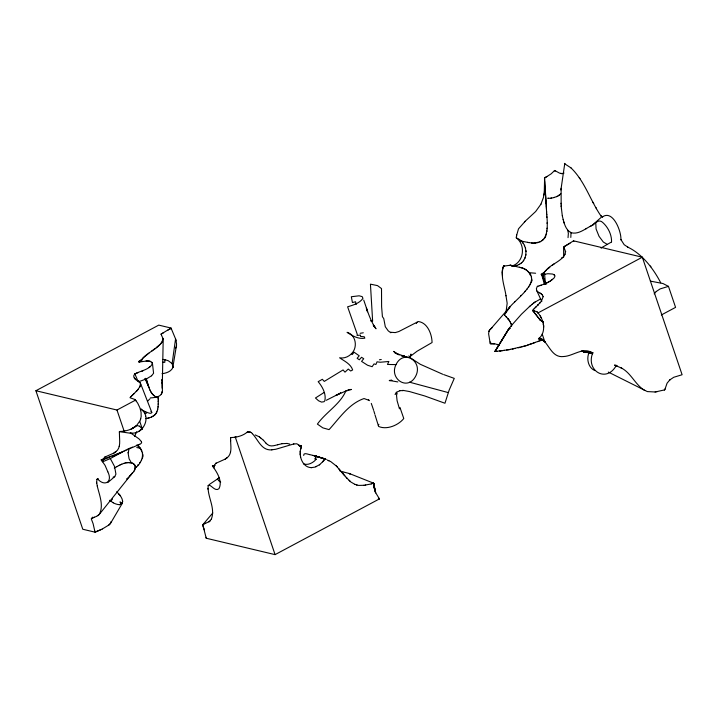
<?xml version="1.0" encoding="UTF-8"?>
<svg xmlns="http://www.w3.org/2000/svg" width="718" height="718" viewBox="0 0 718 718"><rect width="100%" height="100%" fill="white"/><g stroke="black" fill="none" stroke-linecap="round" stroke-linejoin="round"><path stroke-width="1.08" d="M96.535 516.377L99.228 514.474L132.292 473.126C137.174 469.608 135.738 461.862 129.204 462.634M141.787 409.87C151.821 417.643 142.406 435.682 130.218 432.846M154.864 414.878C159.288 410.104 158.059 402.942 158.175 397M158.256 401.703L158.256 401.03M546.335 206.201C546.38 219.196 552.806 245.161 531.455 242.962M562.302 215.786L561.162 206.272L561.117 188.304M544.54 181.771L544.531 178.252M544.54 180.415L544.54 179.877M544.28 192.011L544.54 181.196L546.506 209.521M544.54 179.59L544.54 179.114M544.531 183.072L544.531 182.39M611.548 242.002C611.781 234.903 608.343 227.768 603.228 222.939C598.435 217.814 595.096 224.249 590.851 226.044C584.775 229.006 578.439 234.642 571.277 232.74C566.17 230.37 564.447 224.501 563.163 219.457M620.899 239.561C621.438 231.681 613.325 210.257 603.039 216.504M119.52 436.715L119.385 432.191A7.431 3.213 61.9 0 1 119.403 431.769L119.744 431.473C125.65 431.356 132.22 429.651 136.591 425.532M230.649 440.861L230.586 438.599M136.716 445.034C146.212 450.707 142.918 462.85 134.796 468.333M303.705 455.472C303.328 452.223 307.995 454.306 309.566 454.584M522.291 267.94C545.509 278.234 518.917 296.57 510.166 306.604L489.057 330.899L488.617 333.807L490.259 343.734L495.33 343.922L499.324 345.259M150.349 397.907C156.533 397.539 163.794 396.542 162.25 388.133L163.201 338.95L161.496 335.234M560.893 189.983L564.725 163.83L570.99 167.886M162.25 388.133L161.891 379.463M563.89 247.782C570.711 258.247 551.038 263.425 546.165 270.21M143.017 455.454L143.035 454.682M230.586 438.59L230.595 438.276A7.431 3.213 61.9 0 1 230.613 437.845L230.963 437.549C236.859 437.441 243.438 435.736 247.8 431.608M531.894 279.105L531.841 280.603M374.931 490.843L373.62 483.07L375.747 492.943M162.842 359.404L164.898 359.655L164.799 362.357L162.968 362.132M570.819 237.425L571.007 232.856M158.22 404.387L158.247 403.713M547.08 228.818L547.107 228.136M142.99 456.181L142.882 456.935M506.002 295.843C504.682 286.249 500.006 275.694 503.65 266.118L510.202 265.265L514.33 266.1M119.385 432.182L119.412 431.68L131.197 433.34M230.595 438.258L230.622 437.756M345.986 390.646C340.467 404.108 325.873 412.213 317.392 424.096L322.822 427.856L329.077 429.624C339.434 418.19 348.984 403.633 364.062 398.544L368.388 400.141L368.406 399.513L369.465 400.68M568.037 237.631L568.369 233.368L567.723 230.334M409.888 357.636L410.92 354.073L410.884 355.922L417.05 351.237L432.065 342.54C431.949 334.31 427.569 322.606 418.316 321.538L398.849 331.528L395.268 332.596L390.547 332.263M311.459 467.642C303.876 467.66 299.962 459.143 300.115 452.528C299.702 449.477 303.696 445.277 298.832 445.142M544.271 192.029L543.454 197.441L540.896 204.253M592.763 352.852C585.511 370.291 606.1 383.69 616.304 365.498M516.359 237.891L516.682 234.939M544.073 193.851L543.885 195.152M507.662 318.379L508.595 319.483L504.458 314.888L510.166 306.604M546.963 230.882L546.883 231.51M300.205 451.55L300.142 452.044M158.023 407.088L158.113 406.433M102.153 460.05L104.972 457.016L113.947 453.031A41.097 17.779 61.9 0 1 115.804 451.748C120.66 448.274 119.655 441.633 119.502 436.427M212.357 465.91L213.973 466L215.696 463.397L225.165 459.116A41.097 17.779 61.9 0 1 227.014 457.833C232.372 453.83 230.657 446.434 230.64 440.646M300.447 449.603L300.725 448.66M161.927 392.163L161.999 391.651M161.999 373.719C166.109 373.198 171.396 371.619 173.002 367.203L172.132 363.622L175.56 338.896L171.028 328.045L158.75 325.119L35.9 390.727L82.785 529.247L95.027 532.164L102.144 529.103M128.343 452.807L128.8 449.54M172.984 366.351L172.805 367.616L176.511 345.098M531.733 281.384L531.841 280.639M141.536 361.477L141.94 359.395M546.604 284.086C544.091 283.781 545.411 266.943 543.194 274.438L543.903 273.037L541.543 274.806L547.87 273.711L552.519 274.043L554.036 274.671L554.915 276.475L553.883 278.234L549.746 281.357L543.84 284.274L537.827 286.231M516.619 235.378L518.513 228.827L525.181 221.297M516.377 236.608L516.377 237.963C526.016 245.009 523.853 262.429 512.06 265.983M502.268 270.776L502.367 270.192M541.794 301.623L536.624 290.332L536.427 288.6M135.415 467.194L135.19 468.307M655.094 392.019L664.778 389.838L667.067 383.206L669.849 379.867L673.753 377.273L682.1 374.733L642.323 257.206L573.511 240.826L563.621 247.154L563.63 257.179M536.409 288.717L537.244 286.437L537.97 286.195M525.818 255.33L525.971 254.576M502.412 269.923L502.528 269.376M213.892 467.885L214.565 465.327M152.404 363.398C148.68 373.881 121.495 370.73 140.333 382.927L151.857 412.545C150.888 414.645 146.454 411.926 144.704 411.396M140.315 385.808L140.333 382.927M139.471 387.514L140.71 384.408M543.122 296.696L541.471 301.093L537.396 305.536M102.423 460.005L102.162 461.171L102.656 459.96M213.632 466.09L213.372 467.256L213.865 466.036M133.135 428.063L132.175 428.673L136.626 425.46L140.163 420.542L141.159 416.637L141.069 412.356L139.92 407.824L137.685 403.13L135.011 399.513L130.066 397.763L130.496 397.162M140.486 419.599L140.719 418.612M504.431 315.166L504.575 314.583M157.727 409.152L157.377 410.508M546.407 234.256L546.586 233.574M119.224 446.497L119.35 446.022M230.433 452.582L230.559 452.098M546.236 234.939L546.398 234.31M488.913 331.465L489.47 330.235M208.193 485.503C207.08 496.641 215.651 507.671 211.433 518.926M506.046 311.836L507.168 303.265L505.948 295.556M136.743 431.644L134.49 436.454M516.377 265.525C529.561 262.196 528.654 242.19 516.377 237.963M142.613 457.734L142.388 458.371M531.464 282.156L531.248 282.793M524.939 258.292L525.163 257.556M161.442 393.832L161.254 394.308M665.101 388.923L664.321 390.08M502.824 268.308L503.147 267.392M349.863 474.374L350.007 473.97M443.751 374.608L454.27 378.386L449.145 390.143L444.963 403.247L424.733 395.959L409.511 391.552L402.789 390.332L403.121 390.673L399.504 390.547L400.366 390.565L396.345 392.243L395.071 394.496L397.144 393.033L396.542 395.501L397.099 400.752L399.459 408.847L400.007 407.609L403.776 418.513C398.445 425.253 386.876 430.127 378.61 426.456L375.038 414.959M301.057 447.736L300.896 448.194M395.995 364.609C388.815 378.862 408.291 391.938 416.045 375.433C422.731 361.1 403.534 348.975 395.995 364.609L387.487 364.457L388.869 361.477L380.298 362.249L377.049 361.827L375.891 364.475L374.078 363.891L372.139 366.692L367.589 365.256L361.567 361.387L363.73 358.704L361.513 357.286L359.323 359.799L357.133 358.291L359.215 355.787L354.082 352.206L352.269 354.548L351.443 353.759C348.418 356.927 343.949 358.632 339.596 357.806C344.416 361.118 350.752 363.981 352.664 369.941L350.689 371.009L348.266 369.061L344.99 372.157L343.069 369.941L324.276 381.411L322.328 379.292L318.173 381.68C322.49 386.805 326.34 393.904 324.841 400.761L323.998 401.721L321.538 402.089L318.568 400.788L315.462 397.996L324.024 392.522M589.047 352.619C586.22 358.731 588.284 367.876 594.845 370.56M161.64 393.267L161.828 392.764M503.237 267.177L503.533 266.396M503.076 267.617L503.65 266.118L504.61 266.073M163.103 338.537C161.065 348.077 148.563 351.237 142.667 358.408M565.111 254.154L564.528 255.078M162.618 341.373L162.035 342.298M96.93 479.534L97.702 478.484L98.438 479.103M503.39 266.773L503.65 266.118M102.144 529.103L108.965 524.957L110.401 523.601L110.985 521.699M503.542 266.369L504.467 266.028M211.433 518.926L209.476 521.492L204.908 523.584M97.029 479.319L96.634 482.29L97.28 486.104M208.139 485.628C210.401 483.205 214.888 492.386 218.981 488.662C222.849 481.195 216.881 472.076 212.465 465.964M378.35 425.505L378.871 424.311M134.966 468.881L134.49 469.967M156.901 411.827L156.282 413.128M545.761 236.249L545.141 237.559M134.571 374.006L135.478 373.414M544.298 272.436L544.603 271.862L541.668 274.743L544.513 284.552M147.325 360.93L139.05 362.025L143.69 357.411M123.99 451.101L123.37 451.451L140.405 443.984L141.679 442.773L141.267 441.435M140.225 386.23L137.326 390.341L130.326 397.341M175.515 348.311L176.475 346.525L176.538 343.653L175.569 338.941L176.036 340.897M141.715 459.744L141.347 460.355M530.575 284.166L530.189 284.813M495.088 351.461L509.358 328.09L510.399 328.476M505.696 312.635L505.975 312.177M416.252 323.531L417.077 322.194M602.761 216.953L600.966 215.894M133.799 471.062L133.458 471.591M523.341 260.876L523.754 260.239M540.995 204.109L535.655 211.523L524.4 221.979M103.356 459.242L102.683 461.8L110.33 458.542L123.406 451.425M155.86 413.712L155.411 414.304M544.72 238.134L544.271 238.735M544.289 272.445L540.995 274.321L542.278 274.626L541.668 274.743M507.123 310.454L507.949 309.323M99.228 514.474C104.065 505.678 99.326 495.07 97.262 486.05M322.615 461.862L324.662 458.649L325.155 458.874M560.776 193.68C559.816 195.879 551.909 198.886 547.771 198.267L548.543 198.303M139.624 462.814L140.082 462.23M528.484 287.245L528.942 286.661M351.443 353.759C357.941 347.629 356.128 334.866 347.054 332.326C352.242 335.764 358.318 339.381 364.807 338.187L364.331 336.787L360.544 336.437L360.463 335.1L357.079 335.432L357.259 334.301L347.62 306.81C353.121 305.15 359.53 303.301 362.958 298.365L362.186 296.624L359.135 295.798L351.326 296.74L352.448 302.556L355.572 301.757L356.191 304.468M508.829 308.228L509.708 307.142M544.747 271.691L546.613 269.833M132.292 473.126L129.689 476.097M544.612 271.844L545.815 270.542M112.52 499.019L110.716 501.218L110.141 500.778M138.134 389.371L137.048 390.637M95.027 532.164L93.116 523.709L91.258 518.809L92.676 517.148M344.084 472.166L349.28 473.494L373.504 483.142L375.379 492.243L379.427 498.902L275.075 554.628L206.237 538.24L202.772 524.75L212.815 512.948M654.179 293.877L656.27 291.472M512.122 324.751L521.421 314.26L530.001 306.083M131.008 474.643L130.12 475.63M97.406 478.646C104.065 486.876 113.112 482.46 107.835 471.807M107.772 482.586L114.754 476.617L115.921 474.113L114.584 466.556L110.285 458.497M512.356 324.482L508.577 329.086L509.43 328.907L509.098 328.422M543.185 322.113L540.268 320.183L532.666 310.293M539.541 303.418L540.053 302.843M137.757 465.102L138.251 464.555M526.617 289.525L527.111 288.977M539.047 338.815L538.401 339.004C546.595 332.443 544.172 319.968 537.997 312.913C537.647 310.4 530.306 311.702 533.662 309.234M135.792 467.274L136.285 466.736M524.67 291.679L525.1 291.194M532.523 310.454L540.376 320.291M128.953 476.878L126.844 479.068L127.337 478.556M520.613 295.861L521.124 295.34M132.749 394.855L132.022 395.591M514.528 301.973L515.03 301.461M537.881 305.069L534.371 308.516M131.044 396.587L131.582 396.04M533.528 309.368L534.65 308.237M147.603 401.191L149.927 398.84M160.563 343.967L161.191 343.33M536.131 306.757L535.395 307.483M133.638 393.976L134.221 393.401M136.196 391.498L136.752 390.933M108.4 525.423L110.617 523.207L122.257 503.372C123.756 498.92 119.565 494.702 116.684 491.767M538.419 304.54L537.89 305.06M161.047 334.175L171.028 328.045M319.707 464.609L315.229 467.059L311.038 467.705M303.391 463.81C308.031 465.641 313.048 462.859 316.099 459.376L314.78 458.928L316.629 456.271L315.13 455.903M316.037 459.439L315.256 455.93L314.646 455.786M489.909 329.571L492.09 327.704M319.366 464.932L325.425 459.062L326.16 459.457M139.777 430.755L142.55 428.188M138.843 381.689L146.66 378.799L151.624 375.747M151.588 375.774L153.58 373.243L152.378 362.805L150.035 361.271L146.059 360.903M159.827 344.64L156.138 347.683M98.734 514.977L97.747 515.748M209.476 521.492L209.943 521.062M561.584 258.094L562.32 257.421M521.277 262.95L521.815 262.474M589.963 226.52L592.251 225.272L601.864 216.764L602.501 217.222M669.427 380.334L670.388 379.499M540.717 298.859L534.506 302.395L529.363 306.64M531.634 304.683L532.307 304.127M113.947 453.031L115.804 451.748M225.165 459.116L227.014 457.833M148.168 353.875L148.958 353.22M154.002 349.316L155.016 348.49M144.13 357.052L145.853 355.661M533.68 303.041L535.107 302M120.956 504.395L122.257 503.372L119.996 501.918C123.55 506.764 115.006 504.027 113.229 502.771M552.187 265.337L554.269 263.757M145.494 418.603L151.301 417.239L154.891 414.851M139.068 431.15L142.065 428.799M547.646 268.981L549.835 267.284M611.242 242.145L601.029 247.997L601.433 247.764M154.298 415.327L153.042 416.189M543.158 239.749L541.893 240.62M146.571 355.105L147.352 354.504M559.618 194.802L558.164 195.817M552.115 279.787L552.627 279.401M150.134 366.62L149.048 367.401M594.8 223.657L595.778 222.93L596.075 228.961L599.036 236.321L603.308 242.029L607.293 244.389M91.455 518.746L93.546 517.579M202.772 524.75L203.562 524.266M114.754 476.617L113.13 477.165M151.776 350.976L152.925 350.151M593.589 224.51L592.251 225.272M656.216 291.517L660.12 288.914L668.467 286.374L675.575 307.367L661.332 314.978M219.43 477.658L209.109 484.632M550.383 280.971L551.541 280.182M219.349 477.712L217.374 479.193L220.677 482.065L220.175 481.742M169.475 329.131L171.369 328.7M569.975 243.24L563.89 246.615L563.917 247.854M495.025 351.362L508.829 328.754L494.837 351.479L495.68 351.398M167.482 330.468L168.47 329.804M208.956 521.833L209.459 521.501M104.99 456.998L104.487 457.312M216.199 463.083L215.696 463.397M564.016 173.02L562.185 173.648L559.573 173.137L554.691 170.471L551.128 173.855L544.513 178.082A6.399 5.385 -76.6 0 1 544.54 178.656L544.54 179.096M585.888 228.862L586.606 228.414M131.044 429.095L135.908 426.223M548.372 282.12L549.746 281.357M373.378 483.205L371.233 483.941M373.504 483.142L373.037 483.385M114.27 467.974C119.493 465.497 125.12 461.324 131.232 462.975M139.175 361.971L141.41 360.256L140.701 361.657L141.805 359.655L138.502 361.54L139.786 361.854L139.05 362.025M112.6 456.531L114.422 455.553M35.9 390.727L116.98 410.032L135.505 400.141M537.997 312.913L642.323 257.206M125.228 450.41L125.856 450.078M326.277 400.294L340.826 392.925L335.737 395.51L345.25 391.274L351.497 389.461L348.059 389.587M163.417 332.775L161.029 334.121L161.263 334.696M316.019 466.673L316.611 466.368M113.399 456.163L116.038 454.79M117.33 466.386L116.711 466.709M138.628 444.81L139.624 444.316M518.917 264.502L519.527 264.188M546.954 282.874L547.681 282.506M119.852 465.12L119.215 465.435M151.031 417.32L151.713 416.987M539.891 241.742L540.573 241.41M127.113 449.432L128.414 448.822M120.848 452.654C122.949 451.694 115.76 454.961 119.565 453.246M93.555 517.57L96.535 516.377M204.899 523.593L203.571 524.257A27.455 11.883 61.9 0 0 203.284 524.418M121.127 464.483L121.773 464.187M142.918 370.802L141.347 371.502M546.954 176.565L544.495 177.768L546.201 203.481M100.897 529.669L95.44 532.002L94.884 531.194M556.486 196.714L557.087 196.445M129.069 448.508L130.425 447.933M543.84 284.274L544.63 283.942M138.036 445.088L136.824 445.591M509.277 349.612L525.675 345.807L542.045 339.955M539.649 340.897L541.587 340.135M213.075 466.126L215.059 465.336L212.788 466.045M123.738 463.478L124.393 463.263M102.764 459.924L109.989 457.07M112.053 456.262L114.117 455.445M117.581 454.072L116.442 454.503M206.237 538.24L206.093 537.27M277.812 444.702C274.438 445.555 270.408 447.099 267.383 444.433M131.699 447.431L132.552 447.134M532.289 343.527L529.193 344.586M120.032 452.816L122.114 452.053L101.112 459.915L102.288 460.014M533.321 343.141L535.404 342.387M271.619 449.809L275.775 449.262L293.868 443.93M537.558 341.642L538.608 341.274M371.125 483.977L363.811 485.314M527.425 345.205L528.304 344.891M541.345 285.208L539.658 285.728M526.545 345.511L525.648 345.816M589.828 351.56C581.508 348.194 572.318 356.173 563.675 356.523C553.201 357.932 549.826 347.045 544.011 340.888M522.336 346.767L521.609 346.982M553.82 197.621L554.511 197.423M277.615 444.765L281.869 443.742M523.189 346.525L524.849 346.04M544.531 341.167L539.128 338.797L539.119 338.241L544.531 341.086L539.119 338.241L542.494 339.174L543.894 340.709M136.321 373.18L138.018 372.714M538.482 242.154L537.082 242.487M149.622 417.732L148.222 418.064M247.118 432.299L250.456 432.11M518.172 347.835L520.2 347.35M293.518 444.011L296.83 443.778L298.688 444.998M517.014 265.373L512.194 265.929L510.202 265.265M157.96 396.803L158.445 396.686M544.02 274.258L544.854 274.079M212.645 466.027L214.359 465.65M123.756 431.042L124.824 430.818M234.965 437.127L236.034 436.894M515.228 348.499L514.725 348.607M391.418 380.244L389.47 380.639L391.974 380.396L389.255 380.441L397.835 381.922M513.684 348.822L512.266 349.092M282.057 443.706L287.047 443.428L289.74 444.083M125.731 462.886L126.422 462.751M535.161 242.98L535.745 242.872M146.266 418.558L146.894 418.441M510.525 349.397L503.919 350.402M202.575 524.867L204.325 529.794M514.411 265.938L515.066 265.831M360.122 333.305L363.299 332.793M506.63 350.025L507.321 349.917M508.084 349.792L508.874 349.675M379.436 359.781L381.267 359.494M504.476 350.33L503.381 350.483M502.106 350.653L500.401 350.869M503.641 350.447L497.125 351.246M156.838 396.803L157.43 396.767M502.358 350.617L503.13 350.519M655.328 391.992L647.322 391.579L608.308 372.077M364.044 485.287L358.632 485.422L354.809 484.336M550.859 198.141L551.612 198.051M496.973 351.264L495.061 351.362M499.522 350.967L500.401 350.869M534.515 243.016L533.384 243.142M127.104 462.643L128.495 462.58M571.223 232.749L570.442 232.363M561.557 173.541L562.652 173.487M248.329 431.976L248.958 431.958M590.483 352.179L592.862 352.852L589.774 351.506M301.309 447.036L299.316 445.591L301.497 446.156L299.209 445.483L300.627 446.147M545.33 341.562L544.558 341.571L545.393 342.36M300.995 446.156L301.497 446.156L299.289 445.932M378.305 498.911L379.427 498.902M301.497 446.156L299.28 445.555M156.318 396.874L155.797 396.866C149.084 393.159 148.85 384.57 145.278 378.53M119.367 504.637L119.807 504.646M350.124 473.548L349.28 473.494M535.628 273.244L529.049 272.696M494.46 343.832L490.259 343.518L491.3 343.716L490.116 341.965M532.379 243.034L529.785 242.729M271.987 449.836C261.478 450.922 258.274 439.829 252.368 433.663M588.419 352.376L582.845 351.443L585.915 351.928M255.213 434.928L259.467 436.903M583.779 351.703L591.91 352.843M527.909 242.406L520.783 240.997L522.336 241.347M586.139 352.188L588.033 352.341M590.636 352.314L583.563 351.649M144.632 412.985L146.598 413.191M584.64 351.919L591.183 352.637L592.592 353.741L584.192 351.811M585.224 352.026L591.39 352.709M590.923 352.637L592.862 352.852M509.924 265.256L512.32 265.588M554.323 170.83L555.355 170.965M523.278 268.272L514.779 266.207M370.497 320.856L372.633 321.125L370.443 284.157L377.515 285.611L381.509 288.582L381.617 306.712L382.416 316.674L383.762 318.595L385.306 326.762L388.241 330.863L390.843 332.775M528.627 242.531L529.372 242.657M528.933 242.585L527.542 242.343M147.962 360.939L149.003 361.1M140.189 448.274L136.77 447.52M585.161 351.856L583.249 351.578L585.807 352.143L582.953 351.479L585.511 352.026M139.615 426.214L136.671 425.505M249.702 431.94L251.309 432.559M149.515 361.181L150.798 361.576M516.027 266.369L516.493 266.441M164.377 359.592L165.104 359.718M511.799 265.813L512.437 265.929M560.911 173.406L562.185 173.648M650.364 281.106L662.992 283.547L668.467 286.374M399.28 354.979L395.071 352.951L404.405 356.281L401.281 355.652L407.806 357.169M532.559 310.544L533.232 310.679M533.923 310.831L534.614 310.975M585.188 351.973L583.052 351.515L585.107 351.964M356.433 484.964L357.017 485.081M510.624 265.301L514.752 266.199L512.697 265.678M309.458 454.566L312.949 455.383M312.949 455.383L315.758 456.056M313.604 455.535L325.792 459.269M448.256 392.584L409.484 382.173M512.284 265.579L513.514 265.884M519.509 267.168L519.976 267.284M520.864 267.545L521.798 267.796M340.996 471.34L343.68 472.058M404.405 356.281L403.058 355.913L406.083 356.837M339.964 471.062L340.583 471.232M131.941 463.11L132.57 463.29M616.439 365.579L614.518 365.067L621.133 367.912M313.945 455.616L325.46 459.08L314.897 455.849M164.898 359.655L168.38 360.786L172.132 363.622M315.256 455.93L325.362 459.017M543.122 296.678C542.907 293.429 537.333 292.531 536.911 290.943M497.502 344.371L498.489 344.793M581.329 350.896L582.747 351.407M300.16 446.031L299.514 445.716M644.755 390.466C635.215 384.884 631.185 372.974 621.312 367.984M621.052 367.876L621.833 368.19M330.451 461.459L328.988 460.83M355.042 484.435L350.806 481.975L346.211 477.416M553.668 274.509L554.26 274.895M330.675 461.548L336.5 466.126M133.144 463.523L134.571 464.636M442.791 374.284L420.236 364.259L410.992 358.228M524.795 268.963L523.772 268.505M540.268 320.183L543.436 321.79M542.198 321.036L542.88 321.341M539.299 338.743L544.639 341.158M590.869 352.466L591.183 352.637M144.928 411.504L142.649 410.328M328.53 460.606L327.345 460.023M328.916 460.785L328.243 460.471M139.624 426.214L142.388 429.202L139.723 421.331M615.936 365.345L616.304 365.498M617.444 366.153L616.735 365.776M539.963 293.034L540.627 293.384M627.505 247.019C642.772 254.028 654.152 269.968 660.704 282.766M536.938 311.989L537.504 312.294M131.053 433.268L138.897 438.797L140.979 441.049M565.102 163.982L564.456 163.372L564.698 164.305M398.355 354.512L393.697 351.398L395.797 353.337M628.223 247.396L624.175 244.703L620.908 239.588M113.256 502.788L109.504 500.284M616.026 365.327L616.582 365.677M525.289 269.277L525.8 269.609M526.312 269.941L526.797 270.444M137.452 445.51L137.91 445.995M154.325 395.78L152.404 394.173M266.055 443.239L267.374 444.433M541.192 293.815L542.135 294.73M139.274 381.455L138.134 380.603M261.101 438.348L262.519 439.488M262.456 439.434L263.542 440.367M142.64 410.346L142.047 409.87M261.244 438.465L260.329 437.666M259.53 436.957L260.006 437.37M218.784 480.62L219.25 481.024M537.845 292.038L538.32 292.459M135.828 379.678L134.957 378.862M506.109 316.71L506.666 317.275M251.542 432.783L252.368 433.663M263.416 440.251L266.055 443.239M570.828 167.743C584.775 181.044 590.151 200.214 600.822 215.75M349.083 480.315L350.07 481.266M601.029 215.956L600.508 215.427M341.939 472.453L339.56 469.68M341.283 471.789L347.341 478.628M554.475 275.12L554.87 275.586M151.983 362.339L152.422 363.694M150.977 411.351L151.704 412.32M134.912 465.04L135.415 466.628M336.93 466.601L340.099 470.389M374.177 326.51L375.137 327.561L373.252 325.083L376.008 328.79C369.923 320.183 367.185 309.871 363.721 300.061M336.293 465.892L337.146 466.835M343.913 474.858L344.784 475.819M118.784 493.93L119.753 495.088M342.262 472.785L343.626 474.535M408.775 355.922L410.292 357.672M527.793 271.314L529.085 272.804M138.942 446.892L140.225 448.373M338.752 468.666L339.551 469.662M508.595 319.483L508.165 318.936L508.999 320.066M579.965 178.638L579.229 177.615M537.845 312.725L538.491 313.595M135.361 399.944L135.998 400.815M119.305 494.505L120.121 495.617M650.355 266.019L650.912 266.8M151.588 393.033L151.992 393.608M592.799 202.162L593.732 203.499M508.613 319.51L510.983 323.549L511.521 326.475L511.512 325.658M522.803 242.792L523.198 243.366M530.162 274.832L530.566 275.497M141.311 450.41L141.706 451.075M101.256 459.879L105.079 465.408L107.826 471.807M134.643 378.53L134.266 377.865M130.82 461.764L129.105 458.865L127.975 452.349M509.771 321.179L510.085 321.727M150.879 391.849L151.22 392.468M573.511 240.826L573.861 241.481M596.532 208.678L596.084 207.762M529.426 273.486L529.767 274.177M140.566 449.064L140.907 449.755M145.907 379.858L145.395 378.781M540.178 315.902L541.336 318.28M149.981 390.009L150.242 390.565M620.89 239.507L620.971 239.695A14.27 6.175 61.9 0 0 621.151 240.027M147.091 382.55L146.508 381.177M144.991 378.53L149.147 387.891M531.212 276.861L531.508 277.579M378.592 497.924L379.023 498.902M371.287 403.417L373.656 410.301M134.778 373.611L137.901 381.043M524.634 245.789L524.391 245.224M142.37 452.475L142.658 453.184M147.89 384.489L148.662 386.517M510.857 323.288L511.054 323.791M564.213 223.154L563.854 221.934M148.446 385.907L146.266 378.574M145.862 378.682L147.63 383.834M145.709 378.296L147.361 383.17M542.216 334.112L544.881 341.983M235.262 436.993L275.075 554.628M116.98 410.032L124.052 430.908M373.925 411.208L374.76 413.999M544.935 283.583L542.225 274.464L545.159 284.409L542.53 274.285L545.258 283.951M563.253 219.843L562.311 215.804M525.414 247.827L525.603 248.545M300.555 456.585L300.671 457.043M565.694 251.722L565.596 251.318M145.476 415.354L145.646 416.108M375.379 492.243L373.683 483.465L373.872 486.804M374.168 488.078L373.539 483.115L374.733 490.143L373.539 483.115M543.302 324.015L543.643 326.223M525.989 250.761L526.097 251.506M502.313 274.393L502.501 275.694M561.44 208.597L561.521 209.369M561.207 206.676L561.144 205.913M502.196 272.732L502.268 273.755M207.843 488.375L207.906 489.164M96.625 482.29L96.697 483.088M122.598 500.796L122.661 501.658M162.106 383.25L162.071 382.631M546.03 200.457L546.075 201.058M300.187 453.74L300.25 454.709M546.847 216.755L546.874 217.401M546.174 203.006L546.335 206.272M161.936 380.091L161.963 380.719M546.703 214.179L546.739 214.817M546.595 211.496L546.622 212.16M561.081 203.993L561.045 203.239M543.562 325.137L543.643 327.291M547.062 222.777L547.071 223.451M158.202 398.436L158.22 399.029M582.828 351.111A5.376 4.532 -76.6 0 1 583.743 350.887M656.979 391.768A11.569 9.747 -76.6 0 1 656.674 391.822M205.195 523.467A25.624 11.084 61.9 0 1 205.626 523.287M204.621 523.727A26.745 11.569 61.9 0 1 205.052 523.53M365.704 485.072A11.551 9.72 -76.6 0 1 365.39 485.117M93.986 517.382A25.633 11.093 61.9 0 1 94.417 517.211M93.412 517.651A26.745 11.578 61.9 0 1 93.843 517.445M92.075 518.333A27.463 11.883 61.9 0 1 92.362 518.181M502.151 272.319A22.025 18.542 -76.6 0 1 502.232 271.171M141.482 409.431L140.943 409.009L141.509 409.448M366.692 309.09L366.368 308.13L367.544 311.783L366.692 309.09"/></g></svg>
